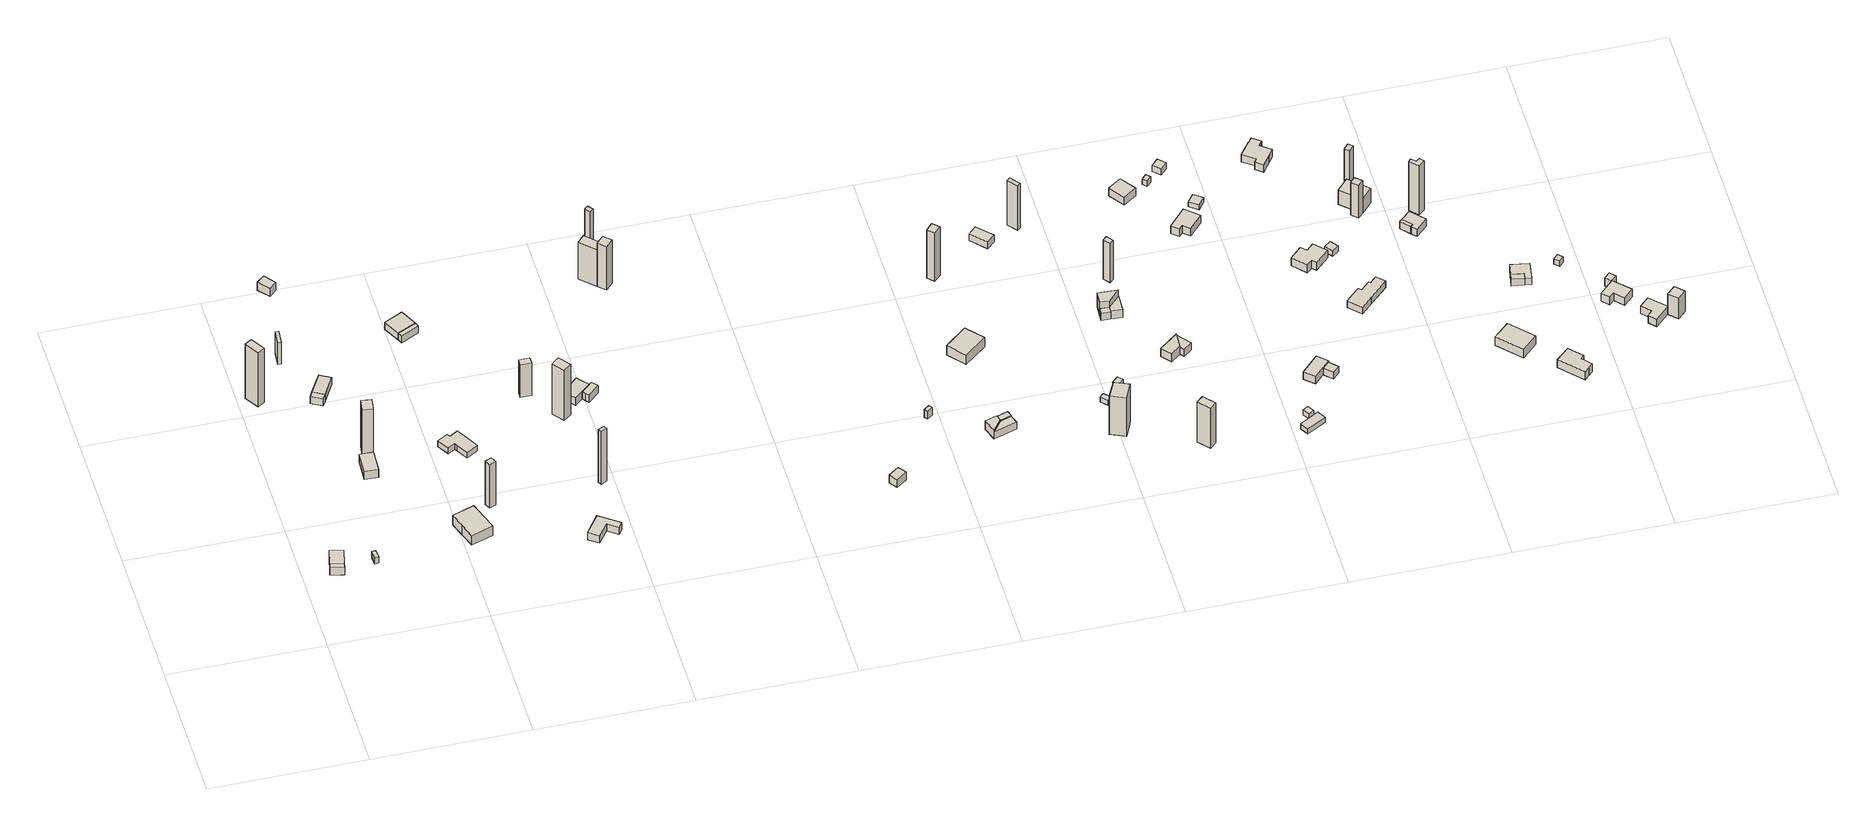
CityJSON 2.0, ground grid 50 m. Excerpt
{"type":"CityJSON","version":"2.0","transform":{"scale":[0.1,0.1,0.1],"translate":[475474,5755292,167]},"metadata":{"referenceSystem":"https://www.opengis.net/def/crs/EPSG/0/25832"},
"CityObjects":{
"building1":{"type":"Building","attributes":{"Gemeindeschluessel":"05766056","BezugspunktDach":"2000","function":"51009_1610","measuredHeight":3.54},"address":[{"country":"Germany"}],"geometry":[{"type":"Solid","lod":"1","boundaries":[[[[0,1,2,3]],[[4,5,6,7]],[[4,7,3,2]],[[5,4,2,1]],[[6,5,1,0]],[[7,6,0,3]]]]}]},
"building2":{"type":"Building","attributes":{"Gemeindeschluessel":"05766056","BezugspunktDach":"2000","function":"31001_1312","measuredHeight":3.29},"address":[{"country":"Germany","locality":"Oerlinghausen","thoroughfareNumber":"1103","thoroughfareName":"Brandsmühle"}],"geometry":[{"type":"Solid","lod":"1","boundaries":[[[[8,9,10,11]],[[7,6,12,13]],[[7,13,11,10]],[[6,7,10,9]],[[12,6,9,8]],[[13,12,8,11]]]]}]},
"building3":{"type":"Building","attributes":{"Gemeindeschluessel":"05766056","BezugspunktDach":"2000","function":"31001_2000","measuredHeight":2.28},"address":[{"country":"Germany","locality":"Oerlinghausen","thoroughfareNumber":"1103","thoroughfareName":"Brandsmühle"}],"geometry":[{"type":"Solid","lod":"1","boundaries":[[[[14,15,16,17]],[[18,19,20,21]],[[18,21,17,16]],[[19,18,16,15]],[[20,19,15,14]],[[21,20,14,17]]]]}]},
"building4":{"type":"Building","attributes":{"Gemeindeschluessel":"05766056","BezugspunktDach":"2000","function":"31001_2000","measuredHeight":23.86},"address":[{"country":"Germany","locality":"Oerlinghausen","thoroughfareNumber":"1091","thoroughfareName":"Brandsmühle"}],"geometry":[{"type":"Solid","lod":"1","boundaries":[[[[22,23,24,25]],[[26,27,28,29]],[[26,29,25,24]],[[27,26,24,23]],[[28,27,23,22]],[[29,28,22,25]]]]}]},
"building5":{"type":"Building","attributes":{"Gemeindeschluessel":"05766056","BezugspunktDach":"2000","function":"31001_1312","measuredHeight":3.73},"address":[{"country":"Germany","locality":"Oerlinghausen","thoroughfareNumber":"1097","thoroughfareName":"Brandsmühle"}],"geometry":[{"type":"Solid","lod":"1","boundaries":[[[[30,31,32,33]],[[34,35,36,37]],[[34,37,33,32]],[[35,34,32,31]],[[36,35,31,30]],[[37,36,30,33]]]]}]},
"building6":{"type":"Building","attributes":{"Gemeindeschluessel":"05766056","BezugspunktDach":"2100","function":"31001_2000","measuredHeight":9},"address":[{"country":"Germany","locality":"Oerlinghausen","thoroughfareNumber":"1091","thoroughfareName":"Brandsmühle"}],"geometry":[{"type":"Solid","lod":"1","boundaries":[[[[38,39,40,41]],[[42,43,44,45]],[[42,45,41,40]],[[43,42,40,39]],[[44,43,39,38]],[[45,44,38,41]]]]}]},
"building7":{"type":"Building","attributes":{"Gemeindeschluessel":"05766056","BezugspunktDach":"2000","function":"51009_1610","measuredHeight":3.22},"address":[{"country":"Germany"}],"geometry":[{"type":"Solid","lod":"1","boundaries":[[[[46,47,48,49]],[[50,51,52,53]],[[50,53,49,48]],[[51,50,48,47]],[[52,51,47,46]],[[53,52,46,49]]]]}]},
"building8":{"type":"Building","attributes":{"Gemeindeschluessel":"05766056","BezugspunktDach":"2000","function":"31001_2000","measuredHeight":19.59},"address":[{"country":"Germany","locality":"Oerlinghausen","thoroughfareNumber":"1097","thoroughfareName":"Brandsmühle"}],"geometry":[{"type":"Solid","lod":"1","boundaries":[[[[54,55,56,57]],[[58,59,60,61]],[[58,61,57,56]],[[59,58,56,55]],[[60,59,55,54]],[[61,60,54,57]]]]}]},
"building9":{"type":"Building","attributes":{"Gemeindeschluessel":"05766056","BezugspunktDach":"2000","function":"31001_1312","measuredHeight":3.19},"address":[{"country":"Germany","locality":"Oerlinghausen","thoroughfareNumber":"1091","thoroughfareName":"Brandsmühle"}],"geometry":[{"type":"Solid","lod":"1","boundaries":[[[[62,46,49,63]],[[64,65,66,67]],[[64,67,63,49]],[[65,64,49,46]],[[66,65,46,62]],[[67,66,62,63]]]]}]},
"building10":{"type":"Building","attributes":{"Gemeindeschluessel":"05766056","BezugspunktDach":"2000","function":"51009_1610","measuredHeight":3.87},"address":[{"country":"Germany"}],"geometry":[{"type":"Solid","lod":"1","boundaries":[[[[68,69,70,71]],[[72,73,74,75]],[[72,75,71,70]],[[73,72,70,69]],[[74,73,69,68]],[[75,74,68,71]]]]}]},
"building11":{"type":"Building","attributes":{"Gemeindeschluessel":"05766056","BezugspunktDach":"2000","function":"31001_1312","measuredHeight":4.38},"address":[{"country":"Germany","locality":"Oerlinghausen","thoroughfareNumber":"1104","thoroughfareName":"Brandsmühle"}],"geometry":[{"type":"Solid","lod":"1","boundaries":[[[[76,77,78,79,80,81]],[[82,83,84,85,86,87]],[[82,87,81,80]],[[83,82,80,79]],[[84,83,79,78]],[[85,84,78,77]],[[86,85,77,76]],[[87,86,76,81]]]]}]},
"building12":{"type":"Building","attributes":{"Gemeindeschluessel":"05766056","BezugspunktDach":"2000","function":"31001_2000","measuredHeight":18},"address":[{"country":"Germany","locality":"Oerlinghausen","thoroughfareNumber":"1104","thoroughfareName":"Brandsmühle"}],"geometry":[{"type":"Solid","lod":"1","boundaries":[[[[88,89,90,91]],[[92,93,94,95]],[[92,95,91,90]],[[93,92,90,89]],[[94,93,89,88]],[[95,94,88,91]]]]}]},
"building13":{"type":"Building","attributes":{"Gemeindeschluessel":"05766056","BezugspunktDach":"2000","function":"31001_1312","measuredHeight":2.9},"address":[{"country":"Germany","locality":"Oerlinghausen","thoroughfareNumber":"1098","thoroughfareName":"Brandsmühle"}],"geometry":[{"type":"Solid","lod":"1","boundaries":[[[[96,97,98,99,100,101,102,103,104,105]],[[106,107,108,109,110,111,112,113,114,115]],[[106,115,105,104]],[[107,106,104,103]],[[108,107,103,102]],[[109,108,102,101]],[[110,109,101,100]],[[111,110,100,99]],[[112,111,99,98]],[[113,112,98,97]],[[114,113,97,96]],[[115,114,96,105]]]]}]},
"building14":{"type":"Building","attributes":{"Gemeindeschluessel":"05766056","BezugspunktDach":"2000","function":"31001_1312","measuredHeight":3.37},"address":[{"country":"Germany","locality":"Oerlinghausen","thoroughfareNumber":"1092","thoroughfareName":"Brandsmühle"}],"geometry":[{"type":"Solid","lod":"1","boundaries":[[[[116,117,118,119]],[[120,121,122,123]],[[120,123,119,118]],[[121,120,118,117]],[[122,121,117,116]],[[123,122,116,119]]]]}]},
"building15":{"type":"Building","attributes":{"Gemeindeschluessel":"05766056","BezugspunktDach":"2000","function":"51009_1610","measuredHeight":3.37},"address":[{"country":"Germany"}],"geometry":[{"type":"Solid","lod":"1","boundaries":[[[[124,125,126,127]],[[128,120,123,129]],[[128,129,127,126]],[[120,128,126,125]],[[123,120,125,124]],[[129,123,124,127]]]]}]},
"building16":{"type":"Building","attributes":{"Gemeindeschluessel":"05766056","BezugspunktDach":"2000","function":"31001_1312","measuredHeight":2.95},"address":[{"country":"Germany","locality":"Oerlinghausen","thoroughfareNumber":"1105","thoroughfareName":"Brandsmühle"}],"geometry":[{"type":"Solid","lod":"1","boundaries":[[[[130,131,132,133,134,135]],[[136,137,138,139,140,141]],[[136,141,135,134]],[[137,136,134,133]],[[138,137,133,132]],[[139,138,132,131]],[[140,139,131,130]],[[141,140,130,135]]]]}]},
"building17":{"type":"Building","attributes":{"Gemeindeschluessel":"05766056","BezugspunktDach":"2000","function":"31001_2000","measuredHeight":13.54},"address":[{"country":"Germany","locality":"Oerlinghausen","thoroughfareNumber":"1099","thoroughfareName":"Brandsmühle"}],"geometry":[{"type":"Solid","lod":"1","boundaries":[[[[142,143,144,145]],[[146,147,148,149]],[[146,149,145,144]],[[147,146,144,143]],[[148,147,143,142]],[[149,148,142,145]]]]}]},
"building18":{"type":"Building","attributes":{"Gemeindeschluessel":"05766056","BezugspunktDach":"2000","function":"31001_2000","measuredHeight":21.76},"address":[{"country":"Germany","locality":"Oerlinghausen","thoroughfareNumber":"1105","thoroughfareName":"Brandsmühle"}],"geometry":[{"type":"Solid","lod":"1","boundaries":[[[[150,151,152,153]],[[154,155,156,157]],[[154,157,153,152]],[[155,154,152,151]],[[156,155,151,150]],[[157,156,150,153]]]]}]},
"building19":{"type":"Building","attributes":{"Gemeindeschluessel":"05766056","BezugspunktDach":"2000","function":"31001_2000","measuredHeight":22.34},"address":[{"country":"Germany","locality":"Oerlinghausen","thoroughfareNumber":"1099","thoroughfareName":"Brandsmühle"}],"geometry":[{"type":"Solid","lod":"1","boundaries":[[[[158,159,160,161]],[[162,163,164,165]],[[162,165,161,160]],[[163,162,160,159]],[[164,163,159,158]],[[165,164,158,161]]]]}]},
"building20":{"type":"Building","attributes":{"Gemeindeschluessel":"05766056","function":"31001_1312"},"address":[{"country":"Germany","locality":"Oerlinghausen","thoroughfareNumber":"1099","thoroughfareName":"Brandsmühle"}],"children":["building20-1","building20-2"]},
"building20-1":{"type":"BuildingPart","attributes":{"BezugspunktDach":"2000","measuredHeight":3.06},"parents":["building20"],"geometry":[{"type":"Solid","lod":"1","boundaries":[[[[166,167,168,169,170,171,172]],[[173,174,175,176,177,178,179]],[[173,179,172,171]],[[174,173,171,170]],[[175,174,170,169]],[[176,175,169,168]],[[177,176,168,167]],[[178,177,167,166]],[[179,178,166,172]]]]}]},
"building20-2":{"type":"BuildingPart","attributes":{"BezugspunktDach":"2000","measuredHeight":3.63},"parents":["building20"],"geometry":[{"type":"Solid","lod":"1","boundaries":[[[[171,170,180,181,182,183,184]],[[185,186,187,188,174,173,189]],[[185,189,184,183]],[[186,185,183,182]],[[187,186,182,181]],[[188,187,181,180]],[[174,188,180,170]],[[173,174,170,171]],[[189,173,171,184]]]]}]},
"building21":{"type":"Building","attributes":{"Gemeindeschluessel":"05766056","BezugspunktDach":"2000","function":"31001_1312","measuredHeight":15.24},"address":[{"country":"Germany","locality":"Oerlinghausen","thoroughfareNumber":"1093","thoroughfareName":"Brandsmühle"}],"geometry":[{"type":"Solid","lod":"1","boundaries":[[[[190,191,192,193]],[[194,195,196,197]],[[194,197,193,192]],[[195,194,192,191]],[[196,195,191,190]],[[197,196,190,193]]]]}]},
"building22":{"type":"Building","attributes":{"Gemeindeschluessel":"05766056","BezugspunktDach":"2100","function":"51009_1610","measuredHeight":17.93},"address":[{"country":"Germany"}],"geometry":[{"type":"Solid","lod":"1","boundaries":[[[[198,199,200,201]],[[202,194,197,203]],[[202,203,201,200]],[[194,202,200,199]],[[197,194,199,198]],[[203,197,198,201]]]]}]},
"building23":{"type":"Building","attributes":{"Gemeindeschluessel":"05766056","BezugspunktDach":"2000","function":"31001_2000","measuredHeight":19.92},"address":[{"country":"Germany","locality":"Oerlinghausen","thoroughfareNumber":"1093","thoroughfareName":"Brandsmühle"}],"geometry":[{"type":"Solid","lod":"1","boundaries":[[[[204,205,206,207]],[[208,209,210,211]],[[208,211,207,206]],[[209,208,206,205]],[[210,209,205,204]],[[211,210,204,207]]]]}]},
"building24":{"type":"Building","attributes":{"Gemeindeschluessel":"05766056","BezugspunktDach":"2000","function":"31001_1312","measuredHeight":3.52},"address":[{"country":"Germany","locality":"Oerlinghausen","thoroughfareNumber":"1045","thoroughfareName":"Hudeweg"}],"geometry":[{"type":"Solid","lod":"1","boundaries":[[[[212,213,214,215]],[[216,217,218,219]],[[216,219,215,214]],[[217,216,214,213]],[[218,217,213,212]],[[219,218,212,215]]]]}]},
"building25":{"type":"Building","attributes":{"Gemeindeschluessel":"05766056","BezugspunktDach":"2100","function":"31001_2000","measuredHeight":3.27},"address":[{"country":"Germany","locality":"Oerlinghausen","thoroughfareNumber":"1027","thoroughfareName":"Hudeweg"}],"geometry":[{"type":"Solid","lod":"1","boundaries":[[[[220,221,222,223]],[[224,225,226,227]],[[224,227,223,222]],[[225,224,222,221]],[[226,225,221,220]],[[227,226,220,223]]]]}]},
"building26":{"type":"Building","attributes":{"Gemeindeschluessel":"05766056","function":"31001_1312"},"address":[{"country":"Germany","locality":"Oerlinghausen","thoroughfareNumber":"1027","thoroughfareName":"Hudeweg"}],"children":["building26-1","building26-2"]},
"building26-1":{"type":"BuildingPart","attributes":{"BezugspunktDach":"2000","measuredHeight":2.88},"parents":["building26"],"geometry":[{"type":"Solid","lod":"1","boundaries":[[[[228,229,230,231]],[[232,233,234,235]],[[232,235,231,230]],[[233,232,230,229]],[[234,233,229,228]],[[235,234,228,231]]]]}]},
"building26-2":{"type":"BuildingPart","attributes":{"BezugspunktDach":"2000","measuredHeight":3.48},"parents":["building26"],"geometry":[{"type":"Solid","lod":"1","boundaries":[[[[236,237,238,239]],[[232,240,241,233]],[[232,233,239,238]],[[240,232,238,237]],[[241,240,237,236]],[[233,241,236,239]]]]}]},
"building27":{"type":"Building","attributes":{"Gemeindeschluessel":"05766056","BezugspunktDach":"2000","function":"51009_1610","measuredHeight":3.06},"address":[{"country":"Germany"}],"geometry":[{"type":"Solid","lod":"1","boundaries":[[[[242,243,244,245]],[[246,247,248,249]],[[246,249,245,244]],[[247,246,244,243]],[[248,247,243,242]],[[249,248,242,245]]]]}]},
"building28":{"type":"Building","attributes":{"Gemeindeschluessel":"05766056","BezugspunktDach":"2000","function":"31001_1312","measuredHeight":4.55},"address":[{"country":"Germany","locality":"Oerlinghausen","thoroughfareNumber":"1027","thoroughfareName":"Hudeweg"}],"geometry":[{"type":"Solid","lod":"1","boundaries":[[[[250,251,252,253]],[[254,255,256,257]],[[254,257,253,252]],[[255,254,252,251]],[[256,255,251,250]],[[257,256,250,253]]]]}]},
"building29":{"type":"Building","attributes":{"Gemeindeschluessel":"05766056","BezugspunktDach":"2000","function":"31001_2000","measuredHeight":20},"address":[{"country":"Germany","locality":"Oerlinghausen","thoroughfareNumber":"1024","thoroughfareName":"Hudeweg"}],"geometry":[{"type":"Solid","lod":"1","boundaries":[[[[258,259,260,261]],[[262,263,264,265]],[[262,265,261,260]],[[263,262,260,259]],[[264,263,259,258]],[[265,264,258,261]]]]}]},
"building30":{"type":"Building","attributes":{"Gemeindeschluessel":"05766056","BezugspunktDach":"2000","function":"31001_1312","measuredHeight":15.79},"address":[{"country":"Germany","locality":"Oerlinghausen","thoroughfareNumber":"1029","thoroughfareName":"Hudeweg"}],"geometry":[{"type":"Solid","lod":"1","boundaries":[[[[266,267,268,269]],[[270,271,272,273]],[[270,273,269,268]],[[271,270,268,267]],[[272,271,267,266]],[[273,272,266,269]]]]}]},
"building31":{"type":"Building","attributes":{"Gemeindeschluessel":"05766056","BezugspunktDach":"2000","function":"31001_2000","measuredHeight":2.08},"address":[{"country":"Germany","locality":"Oerlinghausen","thoroughfareNumber":"1029","thoroughfareName":"Hudeweg"}],"geometry":[{"type":"Solid","lod":"1","boundaries":[[[[274,275,276,277]],[[278,279,280,281]],[[278,281,277,276]],[[279,278,276,275]],[[280,279,275,274]],[[281,280,274,277]]]]}]},
"building32":{"type":"Building","attributes":{"Gemeindeschluessel":"05766056","BezugspunktDach":"2000","function":"31001_1312","measuredHeight":2.85},"address":[{"country":"Germany","locality":"Oerlinghausen","thoroughfareNumber":"1024","thoroughfareName":"Hudeweg"}],"geometry":[{"type":"Solid","lod":"1","boundaries":[[[[282,283,284,285]],[[286,287,288,289]],[[286,289,285,284]],[[287,286,284,283]],[[288,287,283,282]],[[289,288,282,285]]]]}]},
"building33":{"type":"Building","attributes":{"Gemeindeschluessel":"05766056","BezugspunktDach":"2000","function":"31001_2000","measuredHeight":2.27},"address":[{"country":"Germany","locality":"Oerlinghausen","thoroughfareNumber":"1028","thoroughfareName":"Hudeweg"}],"geometry":[{"type":"Solid","lod":"1","boundaries":[[[[290,291,292,293]],[[294,295,296,297]],[[294,297,293,292]],[[295,294,292,291]],[[296,295,291,290]],[[297,296,290,293]]]]}]},
"building34":{"type":"Building","attributes":{"Gemeindeschluessel":"05766056","BezugspunktDach":"2000","function":"31001_2000","measuredHeight":18.89},"address":[{"country":"Germany","locality":"Oerlinghausen","thoroughfareNumber":"1024","thoroughfareName":"Hudeweg"}],"geometry":[{"type":"Solid","lod":"1","boundaries":[[[[298,299,300,301]],[[302,303,304,305]],[[302,305,301,300]],[[303,302,300,299]],[[304,303,299,298]],[[305,304,298,301]]]]}]},
"building35":{"type":"Building","attributes":{"Gemeindeschluessel":"05766056","BezugspunktDach":"2000","function":"31001_2000","measuredHeight":17.48},"address":[{"country":"Germany","locality":"Oerlinghausen","thoroughfareNumber":"1031","thoroughfareName":"Hudeweg"}],"geometry":[{"type":"Solid","lod":"1","boundaries":[[[[306,307,308,309]],[[310,311,312,313]],[[310,313,309,308]],[[311,310,308,307]],[[312,311,307,306]],[[313,312,306,309]]]]}]},
"building36":{"type":"Building","attributes":{"Gemeindeschluessel":"05766056","BezugspunktDach":"2100","function":"51009_1610","measuredHeight":3},"address":[{"country":"Germany"}],"geometry":[{"type":"Solid","lod":"1","boundaries":[[[[314,315,316,317]],[[318,319,320,321]],[[318,321,317,316]],[[319,318,316,315]],[[320,319,315,314]],[[321,320,314,317]]]]}]},
"building37":{"type":"Building","attributes":{"Gemeindeschluessel":"05766056","function":"31001_1312"},"address":[{"country":"Germany","locality":"Oerlinghausen","thoroughfareNumber":"1026","thoroughfareName":"Hudeweg"}],"children":["building37-1","building37-2"]},
"building37-1":{"type":"BuildingPart","attributes":{"BezugspunktDach":"2000","measuredHeight":5.73},"parents":["building37"],"geometry":[{"type":"Solid","lod":"1","boundaries":[[[[322,323,324,325]],[[321,320,326,327]],[[321,327,325,324]],[[320,321,324,323]],[[326,320,323,322]],[[327,326,322,325]]]]}]},
"building37-2":{"type":"BuildingPart","attributes":{"BezugspunktDach":"2000","measuredHeight":3.3},"parents":["building37"],"geometry":[{"type":"Solid","lod":"1","boundaries":[[[[328,329,330,331]],[[332,318,321,327]],[[332,327,331,330]],[[318,332,330,329]],[[321,318,329,328]],[[327,321,328,331]]]]}]},
"building38":{"type":"Building","attributes":{"Gemeindeschluessel":"05766056","BezugspunktDach":"2000","function":"31001_2000","measuredHeight":16.56},"address":[{"country":"Germany","locality":"Oerlinghausen","thoroughfareNumber":"1026","thoroughfareName":"Hudeweg"}],"geometry":[{"type":"Solid","lod":"1","boundaries":[[[[333,334,335,336]],[[337,338,339,340]],[[337,340,336,335]],[[338,337,335,334]],[[339,338,334,333]],[[340,339,333,336]]]]}]},
"building39":{"type":"Building","attributes":{"Gemeindeschluessel":"05766056","function":"31001_1312"},"address":[{"country":"Germany","locality":"Oerlinghausen","thoroughfareNumber":"1028","thoroughfareName":"Hudeweg"}],"children":["building39-1","building39-2"]},
"building39-1":{"type":"BuildingPart","attributes":{"BezugspunktDach":"2000","measuredHeight":3.32},"parents":["building39"],"geometry":[{"type":"Solid","lod":"1","boundaries":[[[[341,342,343,344]],[[345,346,347,348]],[[345,348,344,343]],[[346,345,343,342]],[[347,346,342,341]],[[348,347,341,344]]]]}]},
"building39-2":{"type":"BuildingPart","attributes":{"BezugspunktDach":"2000","measuredHeight":2.94},"parents":["building39"],"geometry":[{"type":"Solid","lod":"1","boundaries":[[[[349,350,351,352]],[[353,348,347,354]],[[353,354,352,351]],[[348,353,351,350]],[[347,348,350,349]],[[354,347,349,352]]]]}]},
"building40":{"type":"Building","attributes":{"Gemeindeschluessel":"05766056","BezugspunktDach":"2000","function":"31001_2000","measuredHeight":2.09},"address":[{"country":"Germany","locality":"Oerlinghausen","thoroughfareNumber":"1030","thoroughfareName":"Hudeweg"}],"geometry":[{"type":"Solid","lod":"1","boundaries":[[[[355,356,357,358]],[[359,360,361,362]],[[359,362,358,357]],[[360,359,357,356]],[[361,360,356,355]],[[362,361,355,358]]]]}]},
"building41":{"type":"Building","attributes":{"Gemeindeschluessel":"05766056","BezugspunktDach":"2000","function":"31001_2000","measuredHeight":2.14},"address":[{"country":"Germany","locality":"Oerlinghausen","thoroughfareNumber":"1030","thoroughfareName":"Hudeweg"}],"geometry":[{"type":"Solid","lod":"1","boundaries":[[[[363,364,365,366]],[[367,368,369,370]],[[367,370,366,365]],[[368,367,365,364]],[[369,368,364,363]],[[370,369,363,366]]]]}]},
"building42":{"type":"Building","attributes":{"Gemeindeschluessel":"05766056","BezugspunktDach":"2000","function":"31001_1312","measuredHeight":3.53},"address":[{"country":"Germany","locality":"Oerlinghausen","thoroughfareNumber":"1013","thoroughfareName":"Hudeweg"}],"geometry":[{"type":"Solid","lod":"1","boundaries":[[[[371,372,373,374]],[[375,376,377,378]],[[375,378,374,373]],[[376,375,373,372]],[[377,376,372,371]],[[378,377,371,374]]]]}]},
"building43":{"type":"Building","attributes":{"Gemeindeschluessel":"05766056","BezugspunktDach":"2000","function":"31001_1312","measuredHeight":3.21},"address":[{"country":"Germany","locality":"Oerlinghausen","thoroughfareNumber":"1011","thoroughfareName":"Hudeweg"}],"geometry":[{"type":"Solid","lod":"1","boundaries":[[[[379,380,381,382,383,384]],[[385,386,387,388,389,390]],[[385,390,384,383]],[[386,385,383,382]],[[387,386,382,381]],[[388,387,381,380]],[[389,388,380,379]],[[390,389,379,384]]]]}]},
"building44":{"type":"Building","attributes":{"Gemeindeschluessel":"05766056","BezugspunktDach":"2000","function":"31001_2000","measuredHeight":2.44},"address":[{"country":"Germany","locality":"Oerlinghausen","thoroughfareNumber":"1013","thoroughfareName":"Hudeweg"}],"geometry":[{"type":"Solid","lod":"1","boundaries":[[[[391,392,393,394]],[[395,396,397,398]],[[395,398,394,393]],[[396,395,393,392]],[[397,396,392,391]],[[398,397,391,394]]]]}]},
"building45":{"type":"Building","attributes":{"Gemeindeschluessel":"05766056","function":"31001_1312"},"address":[{"country":"Germany","locality":"Oerlinghausen","thoroughfareNumber":"1030","thoroughfareName":"Hudeweg"}],"children":["building45-1","building45-2"]},
"building45-1":{"type":"BuildingPart","attributes":{"BezugspunktDach":"2000","measuredHeight":3.4},"parents":["building45"],"geometry":[{"type":"Solid","lod":"1","boundaries":[[[[399,400,401,402]],[[403,404,405,406]],[[403,406,402,401]],[[404,403,401,400]],[[405,404,400,399]],[[406,405,399,402]]]]}]},
"building45-2":{"type":"BuildingPart","attributes":{"BezugspunktDach":"2000","measuredHeight":2.7},"parents":["building45"],"geometry":[{"type":"Solid","lod":"1","boundaries":[[[[407,408,409,410]],[[411,412,413,414]],[[411,414,410,409]],[[412,411,409,408]],[[413,412,408,407]],[[414,413,407,410]]]]}]},
"building46":{"type":"Building","attributes":{"Gemeindeschluessel":"05766056","BezugspunktDach":"2000","function":"31001_2000","measuredHeight":2.51},"address":[{"country":"Germany","locality":"Oerlinghausen","thoroughfareNumber":"1014","thoroughfareName":"Hudeweg"}],"geometry":[{"type":"Solid","lod":"1","boundaries":[[[[415,416,417,418]],[[419,420,421,422]],[[419,422,418,417]],[[420,419,417,416]],[[421,420,416,415]],[[422,421,415,418]]]]}]},
"building47":{"type":"Building","attributes":{"Gemeindeschluessel":"05766056","BezugspunktDach":"2000","function":"31001_2000","measuredHeight":1.95},"address":[{"country":"Germany","locality":"Oerlinghausen","thoroughfareNumber":"1011","thoroughfareName":"Hudeweg"}],"geometry":[{"type":"Solid","lod":"1","boundaries":[[[[423,424,425,426]],[[427,428,429,430]],[[427,430,426,425]],[[428,427,425,424]],[[429,428,424,423]],[[430,429,423,426]]]]}]},
"building48":{"type":"Building","attributes":{"Gemeindeschluessel":"05766056","BezugspunktDach":"2000","function":"31001_1312","measuredHeight":3.19},"address":[{"country":"Germany","locality":"Oerlinghausen","thoroughfareNumber":"1009","thoroughfareName":"Hudeweg"}],"geometry":[{"type":"Solid","lod":"1","boundaries":[[[[431,432,433,434,435,436,437,438]],[[439,440,441,442,443,444,445,446]],[[439,446,438,437]],[[440,439,437,436]],[[441,440,436,435]],[[442,441,435,434]],[[443,442,434,433]],[[444,443,433,432]],[[445,444,432,431]],[[446,445,431,438]]]]}]},
"building49":{"type":"Building","attributes":{"Gemeindeschluessel":"05766056","BezugspunktDach":"2000","function":"31001_1312","measuredHeight":3.63},"address":[{"country":"Germany","locality":"Oerlinghausen","thoroughfareNumber":"1007","thoroughfareName":"Hudeweg"}],"geometry":[{"type":"Solid","lod":"1","boundaries":[[[[447,448,449,450,451,452,453,454,455,456]],[[457,458,459,460,461,462,463,464,465,466]],[[457,466,456,455]],[[458,457,455,454]],[[459,458,454,453]],[[460,459,453,452]],[[461,460,452,451]],[[462,461,451,450]],[[463,462,450,449]],[[464,463,449,448]],[[465,464,448,447]],[[466,465,447,456]]]]}]},
"building50":{"type":"Building","attributes":{"Gemeindeschluessel":"05766056","BezugspunktDach":"2000","function":"31001_2000","measuredHeight":2.18},"address":[{"country":"Germany","locality":"Oerlinghausen","thoroughfareNumber":"1009","thoroughfareName":"Hudeweg"}],"geometry":[{"type":"Solid","lod":"1","boundaries":[[[[467,468,469,470]],[[471,472,473,474]],[[471,474,470,469]],[[472,471,469,468]],[[473,472,468,467]],[[474,473,467,470]]]]}]},
"building51":{"type":"Building","attributes":{"Gemeindeschluessel":"05766056","BezugspunktDach":"2000","function":"31001_1312","measuredHeight":3.58},"address":[{"country":"Germany","locality":"Oerlinghausen","thoroughfareNumber":"1012","thoroughfareName":"Hudeweg"}],"geometry":[{"type":"Solid","lod":"1","boundaries":[[[[475,476,477,478,479,480,481,482,483,484,485,486]],[[487,488,489,490,491,492,493,494,495,496,497,498]],[[487,498,486,485]],[[488,487,485,484]],[[489,488,484,483]],[[490,489,483,482]],[[491,490,482,481]],[[492,491,481,480]],[[493,492,480,479]],[[494,493,479,478]],[[495,494,478,477]],[[496,495,477,476]],[[497,496,476,475]],[[498,497,475,486]]]]}]},
"building52":{"type":"Building","attributes":{"Gemeindeschluessel":"05766056","BezugspunktDach":"2000","function":"51009_1610","measuredHeight":13.44},"address":[{"country":"Germany"}],"geometry":[{"type":"Solid","lod":"1","boundaries":[[[[499,500,501,502]],[[503,504,505,506]],[[503,506,502,501]],[[504,503,501,500]],[[505,504,500,499]],[[506,505,499,502]]]]}]},
"building53":{"type":"Building","attributes":{"Gemeindeschluessel":"05766056","BezugspunktDach":"2100","function":"31001_1312","measuredHeight":6},"address":[{"country":"Germany","locality":"Oerlinghausen","thoroughfareNumber":"1010","thoroughfareName":"Hudeweg"}],"geometry":[{"type":"Solid","lod":"1","boundaries":[[[[507,508,509,510,511]],[[512,513,514,515,516]],[[512,516,511,510]],[[513,512,510,509]],[[514,513,509,508]],[[515,514,508,507]],[[516,515,507,511]]]]}]},
"building54":{"type":"Building","attributes":{"Gemeindeschluessel":"05766056","BezugspunktDach":"2000","function":"31001_2000","measuredHeight":16.26},"address":[{"country":"Germany","locality":"Oerlinghausen","thoroughfareNumber":"1010","thoroughfareName":"Hudeweg"}],"geometry":[{"type":"Solid","lod":"1","boundaries":[[[[517,518,519,520]],[[521,522,523,524]],[[521,524,520,519]],[[522,521,519,518]],[[523,522,518,517]],[[524,523,517,520]]]]}]},
"building55":{"type":"Building","attributes":{"Gemeindeschluessel":"05766056","BezugspunktDach":"2000","function":"51009_1610","measuredHeight":3.02},"address":[{"country":"Germany"}],"geometry":[{"type":"Solid","lod":"1","boundaries":[[[[525,526,527,528]],[[529,530,531,532]],[[529,532,528,527]],[[530,529,527,526]],[[531,530,526,525]],[[532,531,525,528]]]]}]},
"building56":{"type":"Building","attributes":{"Gemeindeschluessel":"05766056","BezugspunktDach":"2000","function":"31001_1312","measuredHeight":2.92},"address":[{"country":"Germany","locality":"Oerlinghausen","thoroughfareNumber":"1008","thoroughfareName":"Hudeweg"}],"geometry":[{"type":"Solid","lod":"1","boundaries":[[[[533,525,528,527,534,535]],[[536,529,532,531,537,538]],[[536,538,535,534]],[[529,536,534,527]],[[532,529,527,528]],[[531,532,528,525]],[[537,531,525,533]],[[538,537,533,535]]]]}]},
"building57":{"type":"Building","attributes":{"Gemeindeschluessel":"05766056","BezugspunktDach":"2000","function":"31001_1312","measuredHeight":3.51},"address":[{"country":"Germany","locality":"Oerlinghausen","thoroughfareNumber":"1005","thoroughfareName":"Hudeweg"}],"geometry":[{"type":"Solid","lod":"1","boundaries":[[[[539,540,541,542]],[[543,544,545,546]],[[543,546,542,541]],[[544,543,541,540]],[[545,544,540,539]],[[546,545,539,542]]]]}]},
"building58":{"type":"Building","attributes":{"Gemeindeschluessel":"05766056","BezugspunktDach":"2000","function":"31001_2000","measuredHeight":20.26},"address":[{"country":"Germany","locality":"Oerlinghausen","thoroughfareNumber":"1008","thoroughfareName":"Hudeweg"}],"geometry":[{"type":"Solid","lod":"1","boundaries":[[[[547,548,549,550,551,552]],[[553,554,555,556,557,558]],[[553,558,552,551]],[[554,553,551,550]],[[555,554,550,549]],[[556,555,549,548]],[[557,556,548,547]],[[558,557,547,552]]]]}]},
"building59":{"type":"Building","attributes":{"Gemeindeschluessel":"05766056","BezugspunktDach":"2000","function":"31001_1312","measuredHeight":3.75},"address":[{"country":"Germany","locality":"Oerlinghausen","thoroughfareNumber":"1003","thoroughfareName":"Hudeweg"}],"geometry":[{"type":"Solid","lod":"1","boundaries":[[[[559,560,561,562,563,564,565,566]],[[567,568,569,570,571,572,573,574]],[[567,574,566,565]],[[568,567,565,564]],[[569,568,564,563]],[[570,569,563,562]],[[571,570,562,561]],[[572,571,561,560]],[[573,572,560,559]],[[574,573,559,566]]]]}]},
"building60":{"type":"Building","attributes":{"Gemeindeschluessel":"05766056","BezugspunktDach":"2000","function":"51009_1610","measuredHeight":2.83},"address":[{"country":"Germany"}],"geometry":[{"type":"Solid","lod":"1","boundaries":[[[[575,576,577,578]],[[579,580,581,582]],[[579,582,578,577]],[[580,579,577,576]],[[581,580,576,575]],[[582,581,575,578]]]]}]},
"building61":{"type":"Building","attributes":{"Gemeindeschluessel":"05766056","BezugspunktDach":"2000","function":"31001_1312","measuredHeight":2.75},"address":[{"country":"Germany","locality":"Oerlinghausen","thoroughfareNumber":"1006","thoroughfareName":"Hudeweg"}],"geometry":[{"type":"Solid","lod":"1","boundaries":[[[[583,575,578,577,584,585]],[[586,587,588,589,590,591]],[[586,591,585,584]],[[587,586,584,577]],[[588,587,577,578]],[[589,588,578,575]],[[590,589,575,583]],[[591,590,583,585]]]]}]},
"building62":{"type":"Building","attributes":{"Gemeindeschluessel":"05766056","BezugspunktDach":"2000","function":"31001_2000","measuredHeight":2.17},"address":[{"country":"Germany","locality":"Oerlinghausen","thoroughfareNumber":"1006","thoroughfareName":"Hudeweg"}],"geometry":[{"type":"Solid","lod":"1","boundaries":[[[[592,593,594,595]],[[596,597,598,599]],[[596,599,595,594]],[[597,596,594,593]],[[598,597,593,592]],[[599,598,592,595]]]]}]},
"building63":{"type":"Building","attributes":{"Gemeindeschluessel":"05766056","BezugspunktDach":"2000","function":"31001_1312","measuredHeight":3.16},"address":[{"country":"Germany","locality":"Oerlinghausen","thoroughfareNumber":"1004","thoroughfareName":"Hudeweg"}],"geometry":[{"type":"Solid","lod":"1","boundaries":[[[[600,601,602,603,604,605,606,607,608,609]],[[610,611,612,613,614,615,616,617,618,619]],[[610,619,609,608]],[[611,610,608,607]],[[612,611,607,606]],[[613,612,606,605]],[[614,613,605,604]],[[615,614,604,603]],[[616,615,603,602]],[[617,616,602,601]],[[618,617,601,600]],[[619,618,600,609]]]]}]},
"building64":{"type":"Building","attributes":{"Gemeindeschluessel":"05766056","function":"31001_1312"},"address":[{"country":"Germany","locality":"Oerlinghausen","thoroughfareNumber":"1004","thoroughfareName":"Hudeweg"}],"children":["building64-1","building64-2"]},
"building64-1":{"type":"BuildingPart","attributes":{"BezugspunktDach":"2000","measuredHeight":8.45},"parents":["building64"],"geometry":[{"type":"Solid","lod":"1","boundaries":[[[[620,621,622,623,624,625]],[[626,627,628,629,630,631]],[[626,631,625,624]],[[627,626,624,623]],[[628,627,623,622]],[[629,628,622,621]],[[630,629,621,620]],[[631,630,620,625]]]]}]},
"building64-2":{"type":"BuildingPart","attributes":{"BezugspunktDach":"2000","measuredHeight":3.15},"parents":["building64"],"geometry":[{"type":"Solid","lod":"1","boundaries":[[[[632,633,634,635,636,637,638,639,640]],[[641,642,643,644,645,646,629,628,627]],[[641,627,640,639]],[[642,641,639,638]],[[643,642,638,637]],[[644,643,637,636]],[[645,644,636,635]],[[646,645,635,634]],[[629,646,634,633]],[[628,629,633,632]],[[627,628,632,640]]]]}]}
},
"vertices":[
[73,256,87],[69,241,87],[112,231,87],[115,246,87],[112,231,55],[69,241,55],[73,256,55],[115,246,55],
[86,312,85],[73,256,85],[115,246,85],[128,302,85],[86,312,55],[128,302,55],
[224,293,69],[211,292,69],[213,263,69],[226,264,69],[213,263,46],[211,292,46],[224,293,46],[226,264,46],
[29,1013,311],[7,999,311],[35,954,311],[57,967,311],[35,954,86],[7,999,86],[29,1013,86],[57,967,86],
[269,663,108],[265,588,108],[308,586,108],[312,661,108],[308,586,75],[265,588,75],[269,663,75],[312,661,75],
[138,1154,183],[134,1107,183],[145,1106,183],[149,1153,183],[145,1106,93],[134,1107,93],[138,1154,93],[149,1153,93],
[197,945,117],[188,928,117],[222,908,117],[232,925,117],[222,908,87],[188,928,87],[197,945,87],[232,925,87],
[289,725,267],[284,686,267],[317,682,267],[322,721,267],[317,682,78],[284,686,78],[289,725,78],[322,721,78],
[234,1009,117],[269,989,117],[232,925,88],[197,945,88],[234,1009,88],[269,989,88],
[177,1440,134],[153,1420,134],[183,1385,134],[206,1405,134],[183,1385,100],[153,1420,100],[177,1440,100],[206,1405,100],
[569,352,73],[552,401,73],[481,377,73],[497,328,73],[514,279,73],[585,303,73],[514,279,34],[497,328,34],[481,377,34],[552,401,34],[569,352,34],[585,303,34],
[613,429,230],[592,420,230],[601,402,230],[622,411,230],[601,402,50],[592,420,50],[613,429,50],[622,411,50],
[550,675,102],[544,685,102],[510,666,102],[533,628,102],[556,642,102],[561,633,102],[582,597,102],[619,618,102],[598,655,102],[577,691,102],[598,655,78],[619,618,78],[582,597,78],[561,633,78],[556,642,78],[533,628,78],[510,666,78],[544,685,78],[550,675,78],[577,691,78],
[537,1195,128],[478,1166,128],[505,1113,128],[564,1141,128],[505,1113,98],[478,1166,98],[537,1195,98],[564,1141,98],
[564,1141,127],[505,1113,127],[512,1099,127],[570,1128,127],[512,1099,98],[570,1128,98],
[859,241,38],[891,218,38],[924,262,38],[956,239,38],[968,256,38],[904,303,38],[968,256,8],[956,239,8],[924,262,8],[891,218,8],[859,241,8],[904,303,8],
[833,824,217],[799,824,217],[799,802,217],[833,802,217],[799,802,82],[799,824,82],[833,824,82],[833,802,82],
[963,450,255],[944,441,255],[950,430,255],[969,439,255],[950,430,37],[944,441,37],[963,450,37],[969,439,37],
[896,731,290],[872,711,290],[900,675,290],[925,694,290],[900,675,81],[872,711,81],[896,731,81],[925,694,81],
[944,784,114],[936,793,114],[910,770,114],[949,727,114],[974,749,114],[1002,773,114],[971,808,114],[1002,773,83],[974,749,83],[949,727,83],[910,770,83],[936,793,83],[944,784,83],[971,808,83],
[983,739,114],[991,729,114],[1027,761,114],[1019,771,114],[1010,780,114],[1019,771,83],[1027,761,83],[991,729,83],[983,739,83],[1010,780,83],
[1109,1254,250],[1086,1229,250],[1133,1184,250],[1156,1208,250],[1133,1184,99],[1086,1229,99],[1109,1254,99],[1156,1208,99],
[1156,1208,279],[1133,1184,279],[1156,1162,279],[1179,1186,279],[1156,1162,99],[1179,1186,99],
[1138,1318,304],[1127,1309,304],[1140,1293,304],[1151,1302,304],[1140,1293,105],[1127,1309,105],[1138,1318,105],[1151,1302,105],
[1797,188,128],[1763,163,128],[1782,138,128],[1815,163,128],[1782,138,96],[1763,163,96],[1797,188,96],[1815,163,96],
[1952,423,124],[1935,410,124],[1943,400,124],[1960,412,124],[1943,400,92],[1935,410,92],[1952,423,92],[1960,412,92],
[2173,302,140],[2137,290,140],[2107,250,140],[2182,274,140],[2107,250,111],[2137,290,111],[2173,302,111],[2182,274,111],
[2130,309,146],[2092,297,146],[2107,250,146],[2137,290,146],[2092,297,111],[2130,309,111],
[2167,321,143],[2130,309,143],[2137,290,143],[2173,302,143],[2137,290,113],[2130,309,113],[2167,321,113],[2173,302,113],
[2138,719,120],[2068,660,120],[2114,605,120],[2186,665,120],[2114,605,82],[2068,660,82],[2138,719,82],[2186,665,82],
[2114,1013,281],[2093,991,281],[2113,972,281],[2134,993,281],[2113,972,81],[2093,991,81],[2114,1013,81],[2134,993,81],
[2467,228,279],[2441,174,279],[2489,153,279],[2513,208,279],[2489,153,121],[2441,174,121],[2467,228,121],[2513,208,121],
[2460,324,143],[2449,312,143],[2468,293,143],[2480,305,143],[2468,293,122],[2449,312,122],[2460,324,122],[2480,305,122],
[2277,1129,118],[2252,1105,118],[2297,1057,118],[2323,1081,118],[2297,1057,90],[2252,1105,90],[2277,1129,90],[2323,1081,90],
[2517,376,149],[2499,358,149],[2515,344,149],[2532,362,149],[2515,344,126],[2499,358,126],[2517,376,126],[2532,362,126],
[2385,1139,285],[2375,1131,285],[2400,1100,285],[2410,1108,285],[2400,1100,100],[2375,1131,100],[2385,1139,100],[2410,1108,100],
[2704,90,292],[2683,72,292],[2715,36,292],[2736,54,292],[2715,36,126],[2683,72,126],[2704,90,126],[2736,54,126],
[2537,661,158],[2536,640,158],[2566,639,158],[2567,659,158],[2566,639,128],[2536,640,128],[2537,661,128],[2567,659,128],
[2540,700,185],[2537,661,185],[2567,659,185],[2604,697,185],[2540,700,128],[2604,697,128],
[2567,659,161],[2566,639,161],[2601,637,161],[2604,697,161],[2601,637,128],
[2598,818,293],[2586,807,293],[2602,787,293],[2614,798,293],[2602,787,130],[2586,807,130],[2598,818,130],[2614,798,130],
[2728,490,167],[2668,443,167],[2693,412,167],[2725,437,167],[2693,412,134],[2668,443,134],[2728,490,134],[2725,437,134],
[2728,490,164],[2725,437,164],[2735,425,164],[2762,446,164],[2735,425,134],[2762,446,134],
[3053,75,157],[2992,39,157],[3007,13,157],[3069,48,157],[3007,13,136],[2992,39,136],[3053,75,136],[3069,48,136],
[3030,104,158],[3013,93,158],[3027,72,158],[3044,83,158],[3027,72,137],[3013,93,137],[3030,104,137],[3044,83,137],
[2734,1180,157],[2692,1151,157],[2727,1101,157],[2769,1130,157],[2727,1101,124],[2692,1151,124],[2734,1180,124],[2769,1130,124],
[2880,996,170],[2826,936,170],[2848,917,170],[2860,930,170],[2881,911,170],[2923,957,170],[2881,911,138],[2860,930,138],[2848,917,138],[2826,936,138],[2880,996,138],[2923,957,138],
[2814,1186,149],[2800,1171,149],[2812,1159,149],[2826,1174,149],[2812,1159,125],[2800,1171,125],[2814,1186,125],[2826,1174,125],
[3105,291,172],[3051,235,172],[3081,207,172],[3135,262,172],[3081,207,142],[3051,235,142],[3105,291,142],[3135,262,142],
[3133,260,169],[3112,239,169],[3138,213,169],[3159,234,169],[3138,213,142],[3112,239,142],[3133,260,142],[3159,234,142],
[2863,1237,153],[2841,1215,153],[2863,1193,153],[2885,1215,153],[2863,1193,128],[2841,1215,128],[2863,1237,128],[2885,1215,128],
[2926,1063,156],[2905,1035,156],[2933,1014,156],[2954,1042,156],[2933,1014,137],[2905,1035,137],[2926,1063,137],[2954,1042,137],
[3187,716,188],[3171,733,188],[3133,697,188],[3172,655,188],[3189,671,188],[3201,659,188],[3246,701,188],[3210,738,188],[3246,701,156],[3201,659,156],[3189,671,156],[3172,655,156],[3133,697,156],[3171,733,156],[3187,716,156],[3210,738,156],
[3337,542,182],[3332,547,182],[3303,519,182],[3295,528,182],[3287,521,182],[3250,485,182],[3287,447,182],[3324,483,182],[3381,538,182],[3357,562,182],[3381,538,154],[3324,483,154],[3287,447,154],[3250,485,154],[3287,521,154],[3295,528,154],[3303,519,154],[3332,547,154],[3337,542,154],[3357,562,154],
[3264,742,181],[3243,726,181],[3262,701,181],[3283,717,181],[3262,701,159],[3243,726,159],[3264,742,159],[3283,717,159],
[3137,1216,174],[3136,1217,174],[3120,1195,174],[3104,1173,174],[3143,1144,174],[3134,1132,174],[3157,1114,174],[3183,1149,174],[3198,1170,174],[3164,1196,174],[3176,1213,174],[3149,1233,174],[3176,1213,143],[3164,1196,143],[3198,1170,143],[3183,1149,143],[3157,1114,143],[3134,1132,143],[3143,1144,143],[3104,1173,143],[3120,1195,143],[3136,1217,143],[3137,1216,143],[3149,1233,143],
[3371,870,299],[3356,853,299],[3376,834,299],[3392,851,299],[3376,834,164],[3356,853,164],[3371,870,164],[3392,851,164],
[3367,945,223],[3332,907,223],[3371,870,223],[3392,851,223],[3427,889,223],[3392,851,163],[3371,870,163],[3332,907,163],[3367,945,163],[3427,889,163],
[3381,984,328],[3366,967,328],[3379,955,328],[3395,972,328],[3379,955,165],[3366,967,165],[3381,984,165],[3395,972,165],
[3489,763,198],[3481,756,198],[3508,727,198],[3516,734,198],[3508,727,168],[3481,756,168],[3489,763,168],[3516,734,168],
[3519,790,198],[3523,711,198],[3560,746,198],[3523,711,168],[3519,790,168],[3560,746,168],
[3683,261,194],[3633,215,194],[3702,141,194],[3751,188,194],[3702,141,159],[3633,215,159],[3683,261,159],[3751,188,159],
[3526,823,373],[3551,796,373],[3571,813,373],[3559,827,373],[3548,817,373],[3535,831,373],[3548,817,170],[3559,827,170],[3571,813,170],[3551,796,170],[3526,823,170],[3535,831,170],
[3884,32,194],[3857,62,194],[3868,72,194],[3829,113,194],[3803,89,194],[3788,75,194],[3854,4,194],[3869,18,194],[3854,4,161],[3788,75,161],[3803,89,161],[3829,113,161],[3868,72,161],[3857,62,161],[3884,32,161],[3869,18,161],
[3744,458,196],[3740,438,196],[3780,431,196],[3783,451,196],[3780,431,168],[3740,438,168],[3744,458,168],[3783,451,168],
[3751,499,196],[3801,428,196],[3811,489,196],[3801,428,169],[3780,431,169],[3783,451,169],[3744,458,169],[3751,499,169],[3811,489,169],
[3900,507,194],[3885,492,194],[3899,478,194],[3914,492,194],[3899,478,172],[3885,492,172],[3900,507,172],[3914,492,172],
[4026,349,204],[4043,365,204],[4026,383,204],[4008,365,204],[4025,348,204],[3981,305,204],[4002,283,204],[4018,298,204],[4045,269,204],[4075,299,204],[4045,269,172],[4018,298,172],[4002,283,172],[3981,305,172],[4025,348,172],[4008,365,172],[4026,383,172],[4043,365,172],[4026,349,172],[4075,299,172],
[4185,226,257],[4160,202,257],[4160,201,257],[4159,200,257],[4185,173,257],[4211,199,257],[4185,173,173],[4159,200,173],[4160,201,173],[4160,202,173],[4185,226,173],[4211,199,173],
[4160,201,204],[4160,202,204],[4111,252,204],[4082,224,204],[4081,223,204],[4108,195,204],[4093,180,204],[4114,157,204],[4159,200,204],[4114,157,173],[4093,180,173],[4108,195,173],[4081,223,173],[4082,224,173],[4111,252,173]
]}
